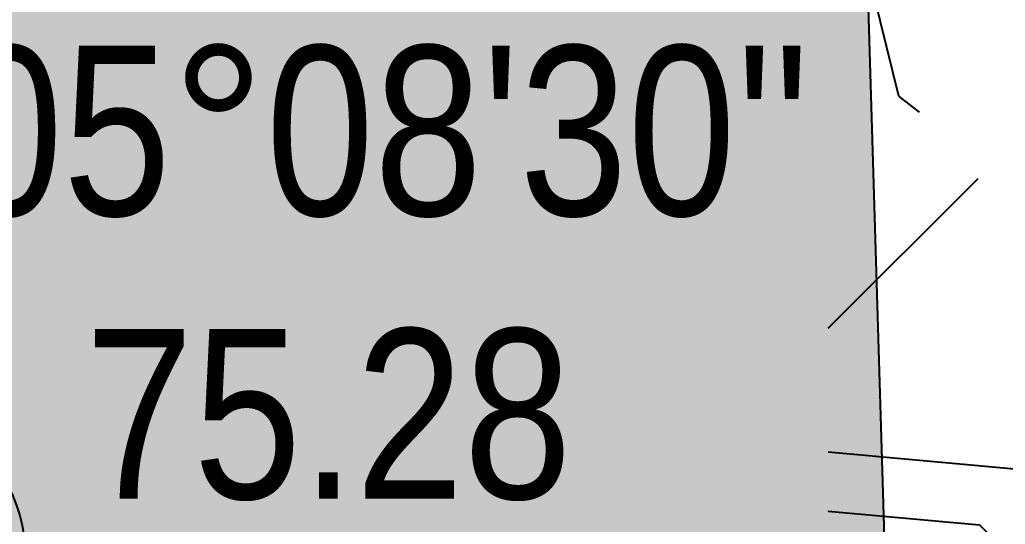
# Model space of a CAD drawing. Extents: x 637633 to 644092, y 5921573 to 5931294.
# Drawn here: x 642952 to 643010, y 5925127.8 to 5925157.5 of the extents above; entities that cross this region are included whole.
import ezdxf
from ezdxf.enums import TextEntityAlignment as Align

# ---------------------------------------------------------------- set-up
doc = ezdxf.new("R2010")
doc.units = 0
doc.header["$LTSCALE"] = 5
doc.linetypes.add('DASHED2', pattern=[3.75, 2.5, -1.25])
for name, color, linetype in [('Contour_Line_Intermediate', 254, 'Continuous'), ('L-BD1', 253, 'Continuous'), ('L-MON', 1, 'Continuous'), ('P-ELEVATION', 7, 'Continuous'), ('P-PROPOSED', 10, 'Continuous'), ('P-PROPOSED-H', 21, 'Continuous')]:
    doc.layers.add(name, color=color, linetype=linetype)
doc.styles.add('80', font='ARIALN.TTF', dxfattribs={"height": 10})
doc.styles.add('80L', font='ARIALN.TTF', dxfattribs={"height": 10})

# ---------------------------------------------------------------- blocks, each defined once
blk = doc.blocks.new('*U84')
at = {"layer": 'P-ELEVATION'}
h = blk.add_hatch(color=111, dxfattribs=at)
h.dxf.hatch_style = 1
edge = h.paths.add_edge_path()
edge.add_ellipse((0, 0), major_axis=(-24.375, 0), ratio=0.410256, start_angle=0, end_angle=360)
at = {"layer": 'P-ELEVATION', "color": 7, "flags": 128}
blk.add_lwpolyline([(0, 0, 12.5, 0, 0), (6.409, -6.165, 0, 0, 0)], format="xyseb", dxfattribs=at)
at = {"layer": 'P-ELEVATION', "color": 7}
blk.add_ellipse((0, 0), major_axis=(-24.375, 0), ratio=0.410256, dxfattribs=at)
at = {"layer": 'P-ELEVATION', "style": '80'}
blk.add_attdef('ELEVATION', text='', height=10, dxfattribs=at).set_placement((0, 0), align=Align.MIDDLE_CENTER)

msp = doc.modelspace()

# ---------------------------------------------------------------- hatches: boundary and pattern name
at = {"layer": 'P-PROPOSED-H'}
h = msp.add_hatch(color=256, dxfattribs=at)
h.dxf.hatch_style = 1
h.paths.add_polyline_path([(642734.709, 5927359.339), (642711.41, 5928153.199), (642512.154, 5928147.51), (642510.202, 5927889.821), (642559.417, 5927897.728), (642578.447, 5927779.28), (642459.999, 5927760.25), (642440.969, 5927878.698), (642490.183, 5927886.605), (642492.154, 5928146.939), (642053.202, 5928134.405), (642076.776, 5927340.661), (641926.878, 5927336.405), (641981.205, 5925507.198), (642050.694, 5925467.845), (642167.94, 5925444.953), (642476.764, 5925280.887), (642645.471, 5925218.506), (642744.17, 5925224.294), (642799.574, 5925180.101), (642943.17, 5925110.471), (643004.714, 5925067.15), (642984.115, 5925758.367), (643186.217, 5925764.217), (643162.077, 5926566.986), (643138.211, 5927370.795)])

# ---------------------------------------------------------------- linework, layer by layer
at = {"layer": 'Contour_Line_Intermediate', "linetype": 'DASHED2', "flags": 128}
for points, elevation in [([(642999.612, 5925128.588), (642999.623, 5925128.582), (643008.519, 5925127.769), (643014.632, 5925121.689), (643029.335, 5925133.873), (643023.922, 5925143.148), (643023.086, 5925148.859), (643020.463, 5925154.681), (643014.632, 5925162.183), (643013.691, 5925162.906), (643013.459, 5925163.845), (643006.204, 5925170.418), (643002.022, 5925178.831), (643001.618, 5925180.823), (642999.623, 5925181.879), (642989.745, 5925183.955), (642984.614, 5925184.236), (642979.89, 5925178.831), (642975.941, 5925170.171), (642973.154, 5925163.845), (642971.801, 5925158.178)], 805.778), ([(642999.612, 5925132.068), (642999.623, 5925132.062), (643011.711, 5925130.956), (643014.632, 5925128.051), (643021.657, 5925133.873), (643019.071, 5925138.304), (643017.525, 5925148.859), (643016.628, 5925150.852), (643014.632, 5925153.419), (643008.731, 5925157.953), (643007.28, 5925163.845), (643003.265, 5925167.481), (642999.623, 5925174.807), (642996.329, 5925175.542), (642987.526, 5925178.831), (642985.12, 5925179.337), (642984.614, 5925179.364), (642984.149, 5925178.831), (642983.759, 5925177.978), (642977.532, 5925163.845), (642976.18, 5925158.178)], 806.777), ([(642999.612, 5925139.348), (642999.623, 5925139.335), (643009.161, 5925148.859), (643003.77, 5925153), (643001.1, 5925163.845), (643000.325, 5925164.546), (642999.623, 5925165.96), (642989.086, 5925168.311), (642984.614, 5925169.982), (642981.91, 5925163.845), (642981.065, 5925160.301), (642980.945, 5925158.178)], 807.777)]:
    msp.add_lwpolyline(points, dxfattribs=dict(at, elevation=elevation))
at = {"layer": 'P-PROPOSED', "flags": 128}
msp.add_lwpolyline([(641926.887, 5927336.406), (641981.205, 5925507.198), (642050.694, 5925467.845), (642167.94, 5925444.953), (642476.764, 5925280.887), (642645.471, 5925218.506), (642744.17, 5925224.294), (642799.574, 5925180.101), (642943.17, 5925110.471), (643004.714, 5925067.15), (642984.115, 5925758.367), (643186.217, 5925764.217), (643162.077, 5926566.986), (643138.211, 5927370.795)], dxfattribs=at)

# ---------------------------------------------------------------- block references
at = {"layer": 'L-MON', "xscale": 0.999724, "yscale": 0.999724, "zscale": 0.999724, "rotation": 334.1312459916634}
msp.add_blockref('*U84', (642929.921, 5925135.205), dxfattribs=at).add_auto_attribs({'ELEVATION': '81'})

# ---------------------------------------------------------------- texts
at = {"layer": 'L-BD1', "insert": (642970.188, 5925155.967), "char_height": 9.99724, "width": 52.28851, "attachment_point": 2, "style": '80L'}
msp.add_mtext("305°08'30'' 75.28", dxfattribs=at)

doc.saveas('drawing.dxf')
